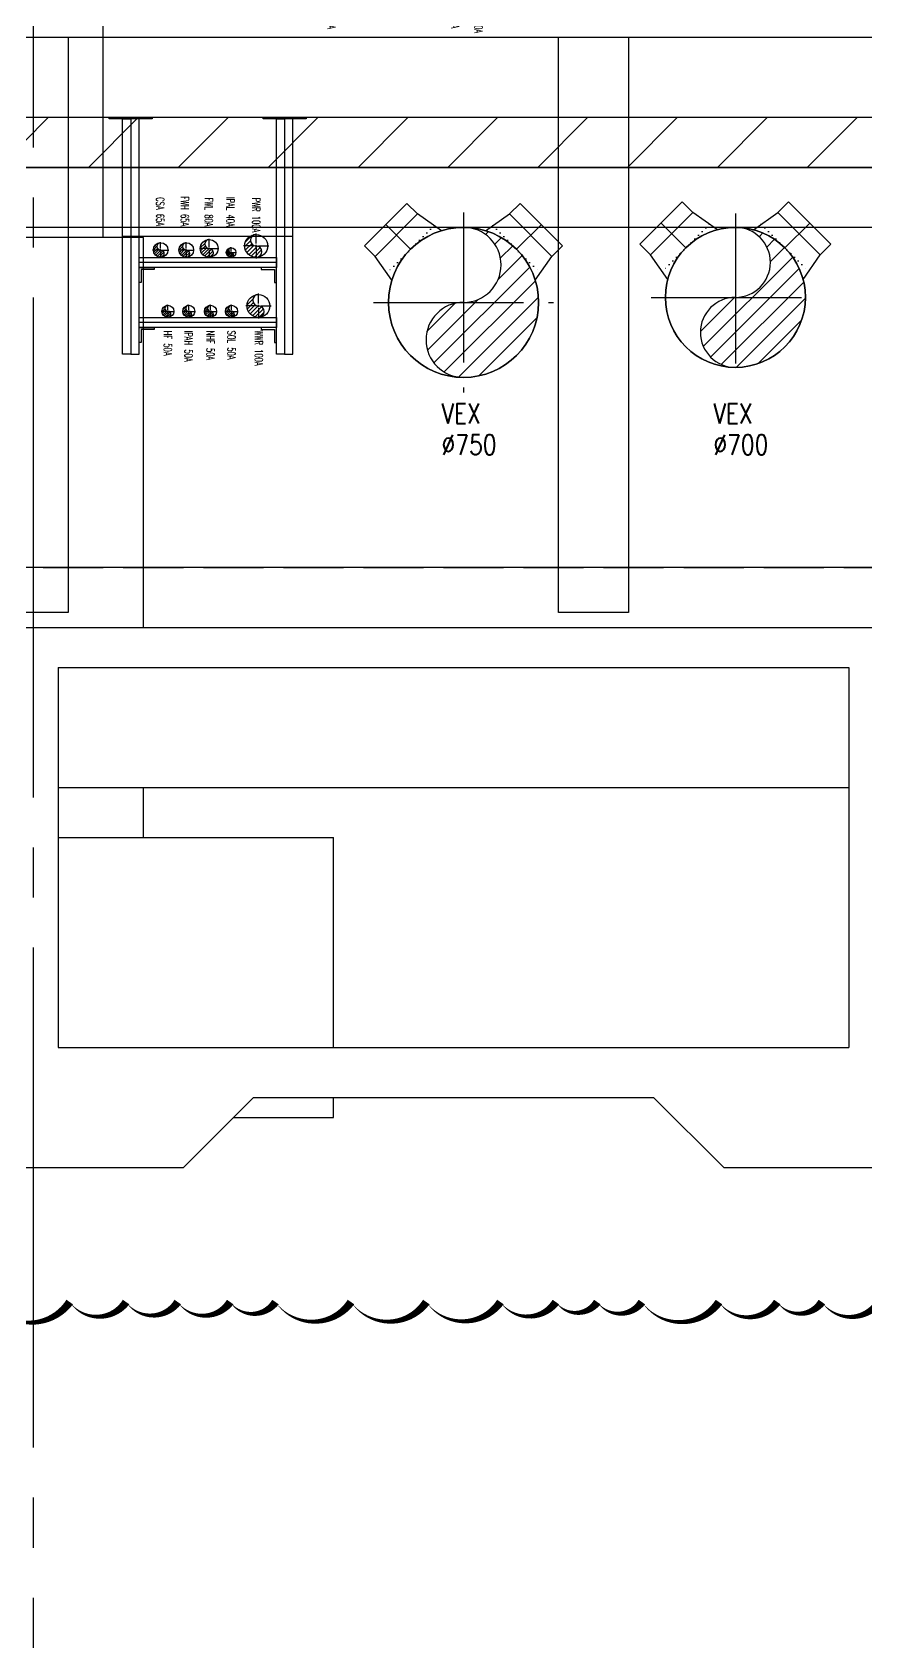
# Model space of a CAD drawing. Extents: x -3080 to 28500, y -1326 to 31609.
# Drawn here: x 2640 to 3056, y 25781 to 26588 of the extents above; entities that cross this region are included whole.
import ezdxf
from ezdxf.enums import TextEntityAlignment as Align
from ezdxf.xclip import XClip

# ---------------------------------------------------------------- set-up
doc = ezdxf.new("R2010")
doc.units = 0
doc.header["$LTSCALE"] = 100
doc.header["$XCLIPFRAME"] = 2
for name, pattern in [('188K-SM-07-F10-MECH-CR PIPE-Y2257103$0$AP6A-SM-08-FR1-001-A_AAS 210916$0$CENTER', [50.800000000000004, 31.75, -6.35, 6.35, -6.35]), ('188K-SM-07-F10-MECH-CR PIPE-Y2257103$0$AP6A-SM-08-FR1-001-A_AAS 210916$0$DOT', [0.25, 0, -0.25]), ('188K-SM-07-F10-MECH-CR PIPE-Y2257103$0$CENTER2', [1.125, 0.75, -0.125, 0.125, -0.125]), ('188K-SM-07-F10-MECH-CR PIPE-Y2257103$0$X-S-FAB_SL ALL$0$COL-CEN-LIN', [3.25, 2.5, -0.25, 0.25, -0.25]), ('188K-SM-07-F10-MECH-CR PIPE-Y2257103$0$X-S-FAB_SL ALL$0$HIDDEN', [0.4, 0.3, -0.1])]:
    doc.linetypes.add(name, pattern=pattern)
for name, color, linetype in [('0-xref', 8, 'Continuous'), ('188K-SM-07-F10-MECH-CR PIPE-Y2257103$0$0-CF-AAS-VEX', 6, 'Continuous'), ('188K-SM-07-F10-MECH-CR PIPE-Y2257103$0$0-FIRE', 1, 'Continuous'), ('188K-SM-07-F10-MECH-CR PIPE-Y2257103$0$0-hookupzoom', 4, 'Continuous'), ('188K-SM-07-F10-MECH-CR PIPE-Y2257103$0$0-txt', 3, 'Continuous'), ('188K-SM-07-F10-MECH-CR PIPE-Y2257103$0$0-WWT', 44, 'Continuous'), ('188K-SM-07-F10-MECH-CR PIPE-Y2257103$0$00_DCC', 7, 'Continuous'), ('188K-SM-07-F10-MECH-CR PIPE-Y2257103$0$AP6A-SM-08-FR1-001-A_AAS 210916$0$0-Block Center-Line', 1, '188K-SM-07-F10-MECH-CR PIPE-Y2257103$0$AP6A-SM-08-FR1-001-A_AAS 210916$0$CENTER'), ('188K-SM-07-F10-MECH-CR PIPE-Y2257103$0$AP6A-SM-08-FR1-001-A_AAS 210916$0$0-Block Support-Line', 7, '188K-SM-07-F10-MECH-CR PIPE-Y2257103$0$AP6A-SM-08-FR1-001-A_AAS 210916$0$DOT'), ('188K-SM-07-F10-MECH-CR PIPE-Y2257103$0$Block Center-Line', 1, '188K-SM-07-F10-MECH-CR PIPE-Y2257103$0$CENTER2'), ('188K-SM-07-F10-MECH-CR PIPE-Y2257103$0$SH-LINE-130', 2, 'Continuous'), ('188K-SM-07-F10-MECH-CR PIPE-Y2257103$0$X-S-FAB_SL ALL$0$ASP_1', 1, 'Continuous'), ('188K-SM-07-F10-MECH-CR PIPE-Y2257103$0$X-S-FAB_SL ALL$0$ASP_8', 8, 'Continuous'), ('188K-SM-07-F10-MECH-CR PIPE-Y2257103$0$X-S-FAB_SL ALL$0$BEAM-S', 2, 'Continuous'), ('188K-SM-07-F10-MECH-CR PIPE-Y2257103$0$X-S-FAB_SL ALL$0$CCL', 15, '188K-SM-07-F10-MECH-CR PIPE-Y2257103$0$X-S-FAB_SL ALL$0$COL-CEN-LIN'), ('188K-SM-07-F10-MECH-CR PIPE-Y2257103$0$X-S-FAB_SL ALL$0$HID', 5, '188K-SM-07-F10-MECH-CR PIPE-Y2257103$0$X-S-FAB_SL ALL$0$HIDDEN')]:
    doc.layers.add(name, color=color, linetype=linetype)
doc.styles.add('188K-SM-07-F10-MECH-CR PIPE-Y2257103$0$AP6A-SM-08-FNN-300-A(18)-BAY$0$15P6-SM-08-FNN-100-A(D)-UIS-TCM$0$aa-txt', font='simplex.shx', dxfattribs={"width": 0.8, "bigfont": 'CHINA.shx'})
doc.styles.add('188K-SM-07-F10-MECH-CR PIPE-Y2257103$0$T0', font='simplex.shx', dxfattribs={"width": 0.8, "bigfont": 'chineset.shx'})
doc.styles.add('188K-SM-07-F10-MECH-CR PIPE-Y2257103$0$TXT', font='txt.shx', dxfattribs={"width": 0.55, "bigfont": 'chineset.shx'})

# ---------------------------------------------------------------- blocks, each defined once
blk = doc.blocks.new('*U1579')
for p, q in [((-150.0000000000001, 475), (-150.0000000000001, 549.9999999999999)), ((-150.0000000000001, 549.9999999999999), (149.9999999999999, 549.9999999999999)), ((149.9999999999999, 475.0000000000001), (149.9999999999999, 549.9999999999999)), ((-175.4000000000001, 331.4511125339602), (-150.0000000000001, 475)), ((-150.0000000000001, 475), (149.9999999999999, 475.0000000000001)), ((175.4, 331.4511125339603), (149.9999999999999, 475.0000000000001))]:
    blk.add_line(p, q)
blk.add_circle((0, 0), 375)
at = {"layer": '188K-SM-07-F10-MECH-CR PIPE-Y2257103$0$AP6A-SM-08-FR1-001-A_AAS 210916$0$0-Block Center-Line'}
blk.add_line((-7.105427357601004e-14, 375.0000000000001), (-1.010333609296566e-13, 549.9999999999999), dxfattribs=at)
at = {"layer": '188K-SM-07-F10-MECH-CR PIPE-Y2257103$0$AP6A-SM-08-FR1-001-A_AAS 210916$0$0-Block Support-Line'}
blk.add_line((-167.6943203450526, 375), (167.6943203450525, 375), dxfattribs=at)
blk = doc.blocks.new('*U1578')
for p, q in [((-150.0000000000001, 475), (-150.0000000000001, 549.9999999999999)), ((-150.0000000000001, 549.9999999999999), (149.9999999999999, 549.9999999999999)), ((149.9999999999999, 475.0000000000001), (149.9999999999999, 549.9999999999999)), ((-175.4000000000001, 331.4511125339602), (-150.0000000000001, 475)), ((-150.0000000000001, 475), (149.9999999999999, 475.0000000000001)), ((175.4, 331.4511125339603), (149.9999999999999, 475.0000000000001))]:
    blk.add_line(p, q)
blk.add_circle((0, 0), 375)
at = {"layer": '188K-SM-07-F10-MECH-CR PIPE-Y2257103$0$AP6A-SM-08-FR1-001-A_AAS 210916$0$0-Block Center-Line'}
blk.add_line((-7.105427357601004e-14, 375.0000000000001), (-1.010333609296566e-13, 549.9999999999999), dxfattribs=at)
at = {"layer": '188K-SM-07-F10-MECH-CR PIPE-Y2257103$0$AP6A-SM-08-FR1-001-A_AAS 210916$0$0-Block Support-Line'}
blk.add_line((-167.6943203450526, 375), (167.6943203450525, 375), dxfattribs=at)
blk = doc.blocks.new('*U1580')
h = blk.add_hatch()
h.set_pattern_fill('ANSI31', color=256, scale=2.142857142857143, style=0)
h.set_pattern_definition([(45, (0, 1.68388934882761e-14), (-4.810851493429903, 4.810851493429905), [])])
h.paths.add_polyline_path([(1.77635683940025e-15, -3.250733016102458e-13, 1), (3.552713678800501e-15, 37.50000000000001, 0.4142135623730951), (-37.5, 1.598721155460225e-14, 0.4142135623730935), (7.105427357601002e-15, -37.49999999999978, -1)])
blk.add_circle((0, 1.68388934882761e-14), 37.5)
for centre, start, end in [((0, 18.74999999999974), 270, 90), ((0, -18.74999999999971), 90, 270)]:
    blk.add_arc(centre, 18.75000000000007, start, end)
at = {"layer": '188K-SM-07-F10-MECH-CR PIPE-Y2257103$0$Block Center-Line'}
for p, q in [((0, -44.99999999999999), (0, 45.00000000000002)), ((45, 1.68388934882761e-14), (-45, 1.68388934882761e-14))]:
    blk.add_line(p, q, dxfattribs=at)
blk = doc.blocks.new('188K-SM-07-F10-MECH-CR PIPE-Y2257103$0$X-S-FAB_SL ALL$0$A$Ceb448ab1')
at = {"layer": '188K-SM-07-F10-MECH-CR PIPE-Y2257103$0$X-S-FAB_SL ALL$0$CCL'}
blk.add_line((2640, 3600), (2640, 0), dxfattribs=at)
blk = doc.blocks.new('*U1541')
at = {"color": 241}
blk.add_lwpolyline([(17.5, 49.99999999995634), (-17.5, 49.99999999995634), (-17.5, 337.5), (17.5, 337.5)], close=True, dxfattribs=at)
blk = doc.blocks.new('188K-SM-07-F10-MECH-CR PIPE-Y2257103$0$X-S-FAB_SL ALL')
at = {"color": 241}
for p, q in [((-2628.521399346166, -72748.97692126507), (19076.47860110087, -72748.97692126507)), ((-2628.521399346166, -72788.97692126507), (19076.47860110087, -72788.97692126507))]:
    blk.add_line(p, q, dxfattribs=at)
at = {"layer": '188K-SM-07-F10-MECH-CR PIPE-Y2257103$0$X-S-FAB_SL ALL$0$ASP_1'}
for p, q in [((-2628.521399346166, -73043.97692126504), (4851.478600653834, -73043.97692126504)), ((-1821.021399346166, -73063.97692126504), (-1426.021399346166, -73063.97692126504)), ((-1821.021399346166, -73063.97692126504), (-1821.021399346166, -73253.97692126504)), ((-1426.021399346166, -73063.97692126504), (-1426.021399346166, -73253.97692126504)), ((-1821.021399346166, -73253.97692126504), (-1426.021399346166, -73253.97692126504)), ((-1723.521399346166, -73278.97692126504), (-1758.521399346166, -73313.97692126504)), ((-1723.521399346166, -73278.97692126504), (-1523.521399346177, -73278.97692126504)), ((-1523.521399346166, -73278.97692126504), (-1488.521399346166, -73313.97692126504)), ((-1908.521399346173, -73313.97692126504), (-1758.521399346169, -73313.97692126503)), ((-1488.521399346173, -73313.97692126504), (-1338.521399346169, -73313.97692126503))]:
    blk.add_line(p, q, dxfattribs=at)
at = {"layer": '188K-SM-07-F10-MECH-CR PIPE-Y2257103$0$X-S-FAB_SL ALL$0$ASP_8'}
for p, q in [((-1798.521399346166, -72848.97692126504), (-1798.521399346166, -71981.47692126504)), ((-1778.521399346166, -72848.97692126504), (-1888.521399346166, -72848.97692126504)), ((-1778.521399346166, -73043.97692126504), (-1778.521399346166, -72848.97692126504)), ((-1821.021399346166, -73123.97692126504), (-1426.021399346166, -73123.97692126504)), ((-1778.521399346166, -73148.97692126504), (-1778.521399346166, -73123.97692126504)), ((-1821.021399346166, -73148.97692126504), (-1683.521399346166, -73148.97692126504)), ((-1683.521399346166, -73253.97692126504), (-1683.521399346166, -73148.97692126504)), ((-1683.521399346166, -73288.97692126504), (-1683.521399346166, -73278.97692126504)), ((-1733.521399346166, -73288.97692126504), (-1683.521399346166, -73288.97692126504))]:
    blk.add_line(p, q, dxfattribs=at)
at = {"layer": '188K-SM-07-F10-MECH-CR PIPE-Y2257103$0$X-S-FAB_SL ALL$0$HID'}
blk.add_line((-2628.521399346166, -73013.97692126504), (19076.47860110088, -73013.97692126504), dxfattribs=at)
at = {"layer": '188K-SM-07-F10-MECH-CR PIPE-Y2257103$0$X-S-FAB_SL ALL$0$BEAM-S'}
for p in [(-1833.521399346164, -73086.47692126507), (-1553.52140003941, -73086.47692126507)]:
    blk.add_blockref('*U1541', p, dxfattribs=at)
at = {"layer": '188K-SM-07-F10-MECH-CR PIPE-Y2257103$0$X-S-FAB_SL ALL$0$CCL'}
blk.add_blockref('188K-SM-07-F10-MECH-CR PIPE-Y2257103$0$X-S-FAB_SL ALL$0$A$Ceb448ab1', (-4473.521399346166, -73553.97692126501), dxfattribs=at)
blk = doc.blocks.new('*U1582')
for p, q in [((-150.0000000000001, 450), (-150.0000000000001, 525)), ((-150.0000000000001, 525), (149.9999999999999, 525)), ((150, 450.0000000000001), (149.9999999999999, 525)), ((-175.4000000000001, 302.877599039612), (-150.0000000000001, 450)), ((-150.0000000000001, 450), (150, 450.0000000000001)), ((175.4, 302.8775990396121), (150, 450.0000000000001))]:
    blk.add_line(p, q)
blk.add_circle((0, 0), 350)
at = {"layer": '188K-SM-07-F10-MECH-CR PIPE-Y2257103$0$AP6A-SM-08-FR1-001-A_AAS 210916$0$0-Block Center-Line'}
blk.add_line((0, 349.9999999999999), (-9.644093543285406e-14, 525), dxfattribs=at)
at = {"layer": '188K-SM-07-F10-MECH-CR PIPE-Y2257103$0$AP6A-SM-08-FR1-001-A_AAS 210916$0$0-Block Support-Line'}
blk.add_line((-167.2645360830122, 350), (167.2645360830121, 350.0000000000001), dxfattribs=at)
blk = doc.blocks.new('*U1581')
for p, q in [((-150.0000000000001, 450), (-150.0000000000001, 525)), ((-150.0000000000001, 525), (149.9999999999999, 525)), ((150, 450.0000000000001), (149.9999999999999, 525)), ((-175.4000000000001, 302.877599039612), (-150.0000000000001, 450)), ((-150.0000000000001, 450), (150, 450.0000000000001)), ((175.4, 302.8775990396121), (150, 450.0000000000001))]:
    blk.add_line(p, q)
blk.add_circle((0, 0), 350)
at = {"layer": '188K-SM-07-F10-MECH-CR PIPE-Y2257103$0$AP6A-SM-08-FR1-001-A_AAS 210916$0$0-Block Center-Line'}
blk.add_line((0, 349.9999999999999), (-9.644093543285406e-14, 525), dxfattribs=at)
at = {"layer": '188K-SM-07-F10-MECH-CR PIPE-Y2257103$0$AP6A-SM-08-FR1-001-A_AAS 210916$0$0-Block Support-Line'}
blk.add_line((-167.2645360830122, 350), (167.2645360830121, 350.0000000000001), dxfattribs=at)
blk = doc.blocks.new('*U1583')
h = blk.add_hatch()
h.set_pattern_fill('ANSI31', color=256, scale=2, style=0)
h.set_pattern_definition([(45, (0, 1.714505518806295e-14), (-4.490128060534576, 4.490128060534579), [])])
h.paths.add_polyline_path([(0, -3.002043058586423e-13, 1), (3.552713678800501e-15, 35.00000000000002, 0.4142135623730951), (-35, 1.77635683940025e-14, 0.4142135623730935), (3.552713678800501e-15, -34.99999999999979, -1)])
blk.add_circle((0, 1.714505518806295e-14), 35)
for centre, start, end in [((0, 17.49999999999976), 270, 90), ((0, -17.49999999999973), 90, 270)]:
    blk.add_arc(centre, 17.50000000000006, start, end)
at = {"layer": '188K-SM-07-F10-MECH-CR PIPE-Y2257103$0$Block Center-Line'}
for p, q in [((0, -41.99999999999999), (0, 42.00000000000002)), ((42, 1.714505518806295e-14), (-42, 1.714505518806295e-14))]:
    blk.add_line(p, q, dxfattribs=at)
blk = doc.blocks.new('*U1618')
h = blk.add_hatch()
h.set_pattern_fill('ANSI31', color=1, scale=6.03, style=0)
h.set_pattern_definition([(45, (0, 0), (-0.5329817363193602, 0.5329817363193603), [])])
h.paths.add_polyline_path([(1.004196725773454e-15, 3.015, 0.4142135623730951), (-3.015, 0, 0.414213562373095), (-5.02098362886727e-16, -3.015, 1), (4.615387624286587e-17, 0, -1)])
at = {"color": 1}
for p, q in [((-0.6030000000000001, 0), (-3.3165, 0)), ((-0.3015, 0), (0.3015, 0)), ((0, 0.6030000000000001), (0, 3.3165)), ((0, -0.3015), (0, 0.3015)), ((0.6030000000000001, 0), (3.3165, 0)), ((0, -0.6030000000000001), (0, -3.3165))]:
    blk.add_line(p, q, dxfattribs=at)
blk.add_circle((0, 0), 3.015)
for centre, start, end in [((9.230775248573175e-17, 1.5075), 90, 270), ((9.230775248573175e-17, -1.5075), 270, 90)]:
    blk.add_arc(centre, 1.5075, start, end, dxfattribs=at)
at = {"style": '188K-SM-07-F10-MECH-CR PIPE-Y2257103$0$AP6A-SM-08-FNN-300-A(18)-BAY$0$15P6-SM-08-FNN-100-A(D)-UIS-TCM$0$aa-txt', "width": 0.8, "flags": 1}
blk.add_attdef('高度(cm)', (0.02462031535436804, 0.1424866110644576), '', height=0.2, dxfattribs=at)
blk = doc.blocks.new('*U258')
h = blk.add_hatch()
h.set_pattern_fill('ANSI31', color=1, scale=11.43, style=0)
h.set_pattern_definition([(45, (0, 0), (-1.01027881362028, 1.01027881362028), [])])
h.paths.add_polyline_path([(1.903477375719832e-15, 5.715000000000001, 0.4142135623730951), (-5.715000000000001, 0, 0.414213562373095), (-9.517386878599156e-16, -5.715000000000001, 1), (8.748570571408905e-17, 0, -1)])
at = {"color": 1}
for p, q in [((-1.143, 0), (-6.286500000000001, 0)), ((-0.5715000000000001, 0), (0.5715000000000001, 0)), ((0, 1.143), (0, 6.286500000000001)), ((0, -0.5715000000000001), (0, 0.5715000000000001)), ((1.143, 0), (6.286500000000001, 0)), ((0, -1.143), (0, -6.286500000000001))]:
    blk.add_line(p, q, dxfattribs=at)
blk.add_circle((0, 0), 5.715000000000001)
for centre, start, end in [((1.749714114281781e-16, 2.8575), 90, 270), ((1.749714114281781e-16, -2.8575), 270, 90)]:
    blk.add_arc(centre, 2.8575, start, end, dxfattribs=at)
at = {"style": '188K-SM-07-F10-MECH-CR PIPE-Y2257103$0$AP6A-SM-08-FNN-300-A(18)-BAY$0$15P6-SM-08-FNN-100-A(D)-UIS-TCM$0$aa-txt', "width": 0.8, "flags": 1}
blk.add_attdef('高度(cm)', (0.02462031535436804, 0.1424866110644576), '', height=0.2, dxfattribs=at)
blk = doc.blocks.new('*U1620')
h = blk.add_hatch()
h.set_pattern_fill('ANSI31', color=1, scale=7.3, style=0)
h.set_pattern_definition([(45, (0, 0), (-0.6452349378327246, 0.6452349378327247), [])])
h.paths.add_polyline_path([(1.215694211964547e-15, 3.65, 0.4142135623730951), (-3.65, 0, 0.414213562373095), (-6.078471059822732e-16, -3.65, 1), (5.587451021109798e-17, 0, -1)])
at = {"color": 1}
for p, q in [((-0.73, 0), (-4.015000000000001, 0)), ((-0.365, 0), (0.365, 0)), ((0, 0.73), (0, 4.015000000000001)), ((0, -0.365), (0, 0.365)), ((0.73, 0), (4.015000000000001, 0)), ((0, -0.73), (0, -4.015000000000001))]:
    blk.add_line(p, q, dxfattribs=at)
blk.add_circle((0, 0), 3.65)
for centre, start, end in [((1.11749020422196e-16, 1.825), 90, 270), ((1.11749020422196e-16, -1.825), 270, 90)]:
    blk.add_arc(centre, 1.825, start, end, dxfattribs=at)
at = {"style": '188K-SM-07-F10-MECH-CR PIPE-Y2257103$0$AP6A-SM-08-FNN-300-A(18)-BAY$0$15P6-SM-08-FNN-100-A(D)-UIS-TCM$0$aa-txt', "width": 0.8, "flags": 1}
blk.add_attdef('高度(cm)', (0.02462031535436804, 0.1424866110644576), '', height=0.2, dxfattribs=at)
blk = doc.blocks.new('*U1619')
h = blk.add_hatch()
h.set_pattern_fill('ANSI31', color=1, scale=4.83, style=0)
h.set_pattern_definition([(45, (0, 0), (-0.426915719141378, 0.4269157191413781), [])])
h.paths.add_polyline_path([(8.043565813409261e-16, 2.415, 0.4142135623730951), (-2.415, 0, 0.414213562373095), (-4.02178290670463e-16, -2.415, 1), (3.696902524926072e-17, 0, -1)])
at = {"color": 1}
for p, q in [((-0.483, 0), (-2.6565, 0)), ((-0.2415, 0), (0.2415, 0)), ((0, 0.483), (0, 2.6565)), ((0, -0.2415), (0, 0.2415)), ((0.483, 0), (2.6565, 0)), ((0, -0.483), (0, -2.6565))]:
    blk.add_line(p, q, dxfattribs=at)
blk.add_circle((0, 0), 2.415)
for centre, start, end in [((7.393805049852146e-17, 1.2075), 90, 270), ((7.393805049852146e-17, -1.2075), 270, 90)]:
    blk.add_arc(centre, 1.2075, start, end, dxfattribs=at)
at = {"style": '188K-SM-07-F10-MECH-CR PIPE-Y2257103$0$AP6A-SM-08-FNN-300-A(18)-BAY$0$15P6-SM-08-FNN-100-A(D)-UIS-TCM$0$aa-txt', "width": 0.8, "flags": 1}
blk.add_attdef('高度(cm)', (0.02462031535436804, 0.1424866110644576), '', height=0.2, dxfattribs=at)
blk = doc.blocks.new('*U213')
h = blk.add_hatch()
h.set_pattern_fill('ANSI31', color=1, scale=8.89, style=0)
h.set_pattern_definition([(45, (0, 0), (-0.785772410593551, 0.7857724105935511), [])])
h.paths.add_polyline_path([(1.480482403337647e-15, 4.445, 0.4142135623730951), (-4.445, 0, 0.414213562373095), (-7.402412016688232e-16, -4.445, 1), (6.80444377776248e-17, 0, -1)])
at = {"color": 1}
for p, q in [((-0.8890000000000001, 0), (-4.889500000000001, 0)), ((-0.4445000000000001, 0), (0.4445000000000001, 0)), ((0, 0.8890000000000001), (0, 4.889500000000001)), ((0, -0.4445000000000001), (0, 0.4445000000000001)), ((0.8890000000000001, 0), (4.889500000000001, 0)), ((0, -0.8890000000000001), (0, -4.889500000000001))]:
    blk.add_line(p, q, dxfattribs=at)
blk.add_circle((0, 0), 4.445)
for centre, start, end in [((1.360888755552496e-16, 2.2225), 90, 270), ((1.360888755552496e-16, -2.2225), 270, 90)]:
    blk.add_arc(centre, 2.2225, start, end, dxfattribs=at)
at = {"style": '188K-SM-07-F10-MECH-CR PIPE-Y2257103$0$AP6A-SM-08-FNN-300-A(18)-BAY$0$15P6-SM-08-FNN-100-A(D)-UIS-TCM$0$aa-txt', "width": 0.8, "flags": 1}
blk.add_attdef('高度(cm)', (0.02462031535436804, 0.1424866110644576), '', height=0.2, dxfattribs=at)
blk = doc.blocks.new('188K-SM-07-F10-MECH-CR PIPE-Y2257103$0$WWT-')
at = {"layer": '188K-SM-07-F10-MECH-CR PIPE-Y2257103$0$0-WWT'}
for points in [[(2727.759958136887, -72723.97692126496), (2673.759958136824, -72723.97692126512), (2673.759958136824, -72718.9769212652), (2727.759958136887, -72718.97692126504)], [(2787.759958136887, -72723.97692126462), (2733.759958136824, -72723.97692126478), (2733.759958136824, -72718.97692126487), (2787.759958136887, -72718.97692126471)]]:
    blk.add_lwpolyline(points, close=True, dxfattribs=at)
at = {"layer": '188K-SM-07-F10-MECH-CR PIPE-Y2257103$0$SH-LINE-130', "ltscale": 0.1}
for p, q in [((2674.381412443989, -72861.4769212651), (2605.759958137027, -72861.4769212651)), ((2674.381412443989, -72891.4769212651), (2605.759958137027, -72891.4769212651))]:
    blk.add_line(p, q, dxfattribs=at)
for points in [[(2612.379958137033, -72789.77692126506), (2590.87995813704, -72789.77692126506), (2590.87995813704, -72788.97692126507), (2612.379958137033, -72788.97692126507)], [(2597.499958137018, -72907.38066296239), (2597.499958137036, -72789.77692126506), (2601.629958137033, -72789.77692126506), (2601.629958137015, -72907.38066296239)], [(2605.759958137012, -72907.38066296239), (2605.75995813703, -72789.77692126506), (2601.629958137033, -72789.77692126506), (2601.629958137015, -72907.38066296239)], [(2689.26141244399, -72789.77692126506), (2667.761412443997, -72789.77692126506), (2667.761412443997, -72788.97692126507), (2689.26141244399, -72788.97692126507)], [(2674.381412443974, -72907.38066296239), (2674.381412443992, -72789.77692126506), (2678.51141244399, -72789.77692126506), (2678.511412443971, -72907.38066296239)], [(2682.641412443969, -72907.38066296239), (2682.641412443987, -72789.77692126506), (2678.51141244399, -72789.77692126506), (2678.511412443971, -72907.38066296239)], [(2674.381412443989, -72863.9769212651), (2605.759958137027, -72863.9769212651), (2605.759958137027, -72858.9769212651), (2674.381412443989, -72858.9769212651)], [(2605.759958137027, -72863.9769212651), (2613.259958137027, -72863.9769212651), (2613.259958137027, -72864.9769212651), (2606.759958137027, -72864.9769212651), (2606.759958137027, -72871.4769212651), (2605.759958137027, -72871.4769212651)], [(2674.381412443989, -72863.9769212651), (2666.881412443989, -72863.9769212651), (2666.881412443989, -72864.9769212651), (2673.381412443989, -72864.9769212651), (2673.381412443989, -72871.4769212651), (2674.381412443989, -72871.4769212651)], [(2674.381412443989, -72893.9769212651), (2605.759958137027, -72893.9769212651), (2605.759958137027, -72888.9769212651), (2674.381412443989, -72888.9769212651)], [(2605.759958137027, -72893.9769212651), (2613.259958137027, -72893.9769212651), (2613.259958137027, -72894.9769212651), (2606.759958137027, -72894.9769212651), (2606.759958137027, -72901.4769212651), (2605.759958137027, -72901.4769212651)], [(2674.381412443989, -72893.9769212651), (2666.881412443989, -72893.9769212651), (2666.881412443989, -72894.9769212651), (2673.381412443989, -72894.9769212651), (2673.381412443989, -72901.4769212651), (2674.381412443989, -72901.4769212651)]]:
    blk.add_lwpolyline(points, close=True, dxfattribs=at)
at = {"layer": '188K-SM-07-F10-MECH-CR PIPE-Y2257103$0$0-WWT'}
for name, p in [('*U258', (2702.135086957671, -72713.26192126505)), ('*U1620', (2686.393841450175, -72715.32692126505)), ('*U1619', (2719.327845062202, -72716.56192126503)), ('*U1620', (2741.712071722746, -72715.32692126505)), ('*U1620', (2752.079480154172, -72715.32692126505)), ('*U1618', (2763.820613203592, -72715.96192126504)), ('*U1618', (2775.511772188205, -72715.96192126504)), ('*U1620', (2616.572247725439, -72855.3269212651)), ('*U1620', (2629.381412443989, -72855.3269212651)), ('*U213', (2640.825644067081, -72854.5319212651)), ('*U258', (2664.310084848075, -72853.2619212651)), ('*U1619', (2651.80645595301, -72856.56192126509)), ('*U1618', (2620.210015112905, -72885.9619212651)), ('*U1618', (2630.619508099473, -72885.9619212651)), ('*U1618', (2641.472801849501, -72885.9619212651)), ('*U1618', (2651.975854714889, -72885.9619212651)), ('*U258', (2665.445094648188, -72883.2619212651))]:
    blk.add_blockref(name, p, dxfattribs=at)
at = {"layer": '188K-SM-07-F10-MECH-CR PIPE-Y2257103$0$0-txt', "color": 1, "style": '188K-SM-07-F10-MECH-CR PIPE-Y2257103$0$TXT', "width": 0.55}
for s, p in [('P-Dr 65A', (2739.887159014522, -72725.57972908561)), ('CuHSO4 50A', (2773.448031110323, -72725.62059166841)), ('HF 50A', (2618.146274035023, -72895.62059166847)), ('IPAH 50A', (2628.555767021591, -72895.62059166847)), ('NHF 50A', (2639.409060771619, -72895.62059166847)), ('SOL 50A', (2649.912113637007, -72895.62059166847))]:
    blk.add_text(s, height=4, rotation=270, dxfattribs=at).set_placement(p)
at = {"layer": '188K-SM-07-F10-MECH-CR PIPE-Y2257103$0$0-txt', "style": '188K-SM-07-F10-MECH-CR PIPE-Y2257103$0$TXT', "width": 0.55}
blk.add_text('CuSO4 50A', height=4, rotation=270, dxfattribs=at).set_placement((2761.75687212571, -72725.62059166841))
at = {"layer": '188K-SM-07-F10-MECH-CR PIPE-Y2257103$0$0-txt', "linetype": 'Continuous', "lineweight": 0, "char_height": 4, "attachment_point": 1, "rotation": 270, "style": '188K-SM-07-F10-MECH-CR PIPE-Y2257103$0$TXT'}
for s, insert in [('\\A1;AWH 65A', (2688.230281109234, -72727.26033544126)), ('\\A1;AWL 100A', (2703.904753795665, -72728.28571562713)), ('\\A1;AWR 40A', (2721.183894700218, -72728.35616138612)), ('\\A1;SLS 65A', (2754.254567445948, -72725.57972908561)), ('\\A1;CSA 65A', (2618.405922186404, -72828.90274477395)), ('\\A1;FWH 65A', (2630.625047373167, -72828.44805044752)), ('\\A1;FWL 80A', (2642.662103914685, -72829.12772780735)), ('\\A1;IPAL 40A', (2653.522519045968, -72828.72691274795)), ('\\A1;PWR 100A', (2666.377858934196, -72829.16097322572)), ('\\A1;WWR 100A', (2667.683352096792, -72895.5105886613))]:
    blk.add_mtext(s, dxfattribs=dict(at, insert=insert))
blk = doc.blocks.new('188K-SM-07-F10-MECH-CR PIPE-Y2257103')
at = {"layer": '188K-SM-07-F10-MECH-CR PIPE-Y2257103$0$0-FIRE'}
h = blk.add_hatch(dxfattribs=at)
h.set_pattern_fill('ANSI31', color=256, scale=10)
h.set_pattern_definition([(45, (0, 99332.26313715195), (-22.45064030267288, 22.45064030267288), [])])
h.paths.add_polyline_path([(23549.99995927731, 26520.7862158869), (1844.999958830274, 26520.7862158869), (1844.999958830274, 26545.78621588691), (23549.99995927731, 26545.78621588691)])
blk.add_line((23502.49995883027, 26320.78621588694), (1844.999958830274, 26320.78621588694))
blk.add_lwpolyline([(23549.99995927731, 26520.7862158869), (1844.999958830274, 26520.7862158869), (1844.999958830274, 26545.78621588691), (23549.99995927731, 26545.78621588691)], close=True, dxfattribs=at)
at = {"layer": '188K-SM-07-F10-MECH-CR PIPE-Y2257103$0$0-hookupzoom'}
blk.add_lwpolyline([(23549.99995927731, 26490.78621588688), (1844.999958830274, 26490.78621588688), (1844.999958830274, 26520.7862158869), (23549.99995927731, 26520.7862158869)], close=True, dxfattribs=at)
at = {"layer": '188K-SM-07-F10-MECH-CR PIPE-Y2257103$0$0-CF-AAS-VEX', "yscale": 0.1, "zscale": 0.1}
for name, xscale, rotation in [('*U1579', -0.1, 45), ('*U1578', 0.1, 315)]:
    blk.add_blockref(name, (2854.99995813703, 26453.28621588698), dxfattribs=dict(at, xscale=xscale, rotation=rotation))
at = {"layer": '188K-SM-07-F10-MECH-CR PIPE-Y2257103$0$0-CF-AAS-VEX', "rotation": 180}
blk.add_blockref('*U1580', (2854.99995813703, 26453.28621588698), dxfattribs=at)
at = {"layer": '188K-SM-07-F10-MECH-CR PIPE-Y2257103$0$0-CF-AAS-VEX', "style": '188K-SM-07-F10-MECH-CR PIPE-Y2257103$0$T0', "width": 0.8}
for s, p in [('VEX', (2844.037093322103, 26397.66171943172)), ('%%C750', (2844.037093322103, 26382.14041466828))]:
    blk.add_text(s, height=10, dxfattribs=at).set_placement(p, align=Align.MIDDLE_LEFT)
ref = blk.add_blockref('188K-SM-07-F10-MECH-CR PIPE-Y2257103$0$X-S-FAB_SL ALL', (4473.52135817644, 99334.76313715198))
XClip(ref).set_block_clipping_path([(-7553.464857013634, -75341.93696454832), (24026.20256238693, -67725.76962443824)])
blk.add_lwpolyline([(2618.696310137708, 25953.57045765306, 0, 4, 0.52056705), (2658.214728058176, 25953.57045765306, 0, 4, 0.52056705), (2686.379039713196, 25953.57045765306, 0, 4, 0.52056705), (2712.199529840457, 25953.57045765306, 0, 4, 0.52056705), (2738.394787264085, 25953.57045765306, 0, 4, 0.52056705), (2761.045014626981, 25953.57045765306, 0, 4, 0.52056705), (2798.76955456045, 25953.57045765306, 0, 4, 0.52056705), (2836.423901922126, 25953.57045765306, 0, 4, 0.52056705), (2873.433698363667, 25953.57045765306, 0, 4, 0.52056705), (2901.144504967871, 25953.57045765306, 0, 4, 0.52056705), (2921.843378834872, 25953.57045765306, 0, 4, 0.52056705), (2944.11090408894, 25953.57045765306, 0, 4, 0.52056705), (2982.641743042765, 25953.57045765306, 0, 4, 0.52056705), (3011.771049967415, 25953.57045765306, 0, 4, 0.52056705), (3034.057496697357, 25953.57045765306, 0, 4, 0.52056705), (3062.667378590724, 25953.57045765306, 0, 4, 0.52056705)], format="xyseb")
at = {"layer": '188K-SM-07-F10-MECH-CR PIPE-Y2257103$0$00_DCC', "ltscale": 1000}
blk.add_line((2769.718589670582, 26486.18434503826), (2684.577135363631, 26486.18434503827), dxfattribs=at)
blk.add_blockref('188K-SM-07-F10-MECH-CR PIPE-Y2257103$0$WWT-', (87.07717722660436, 99334.76313715198))
at = {"layer": '188K-SM-07-F10-MECH-CR PIPE-Y2257103$0$0-CF-AAS-VEX', "yscale": 0.1, "zscale": 0.1}
for name, xscale, rotation in [('*U1582', -0.1, 45), ('*U1581', 0.1, 315)]:
    blk.add_blockref(name, (2990.837577943617, 26455.78621588688), dxfattribs=dict(at, xscale=xscale, rotation=rotation))
at = {"layer": '188K-SM-07-F10-MECH-CR PIPE-Y2257103$0$0-CF-AAS-VEX', "rotation": 180}
blk.add_blockref('*U1583', (2990.837577943617, 26455.78621588688), dxfattribs=at)
at = {"layer": '188K-SM-07-F10-MECH-CR PIPE-Y2257103$0$0-CF-AAS-VEX', "style": '188K-SM-07-F10-MECH-CR PIPE-Y2257103$0$T0', "width": 0.8}
for s, p in [('VEX', (2979.874713128687, 26397.66171943172)), ('%%C700', (2979.874713128687, 26382.14041466828))]:
    blk.add_text(s, height=10, dxfattribs=at).set_placement(p, align=Align.MIDDLE_LEFT)

msp = doc.modelspace()

# ---------------------------------------------------------------- block references
at = {"layer": '0-xref'}
msp.add_blockref('188K-SM-07-F10-MECH-CR PIPE-Y2257103', (0, 0), dxfattribs=at)

doc.saveas('drawing.dxf')
